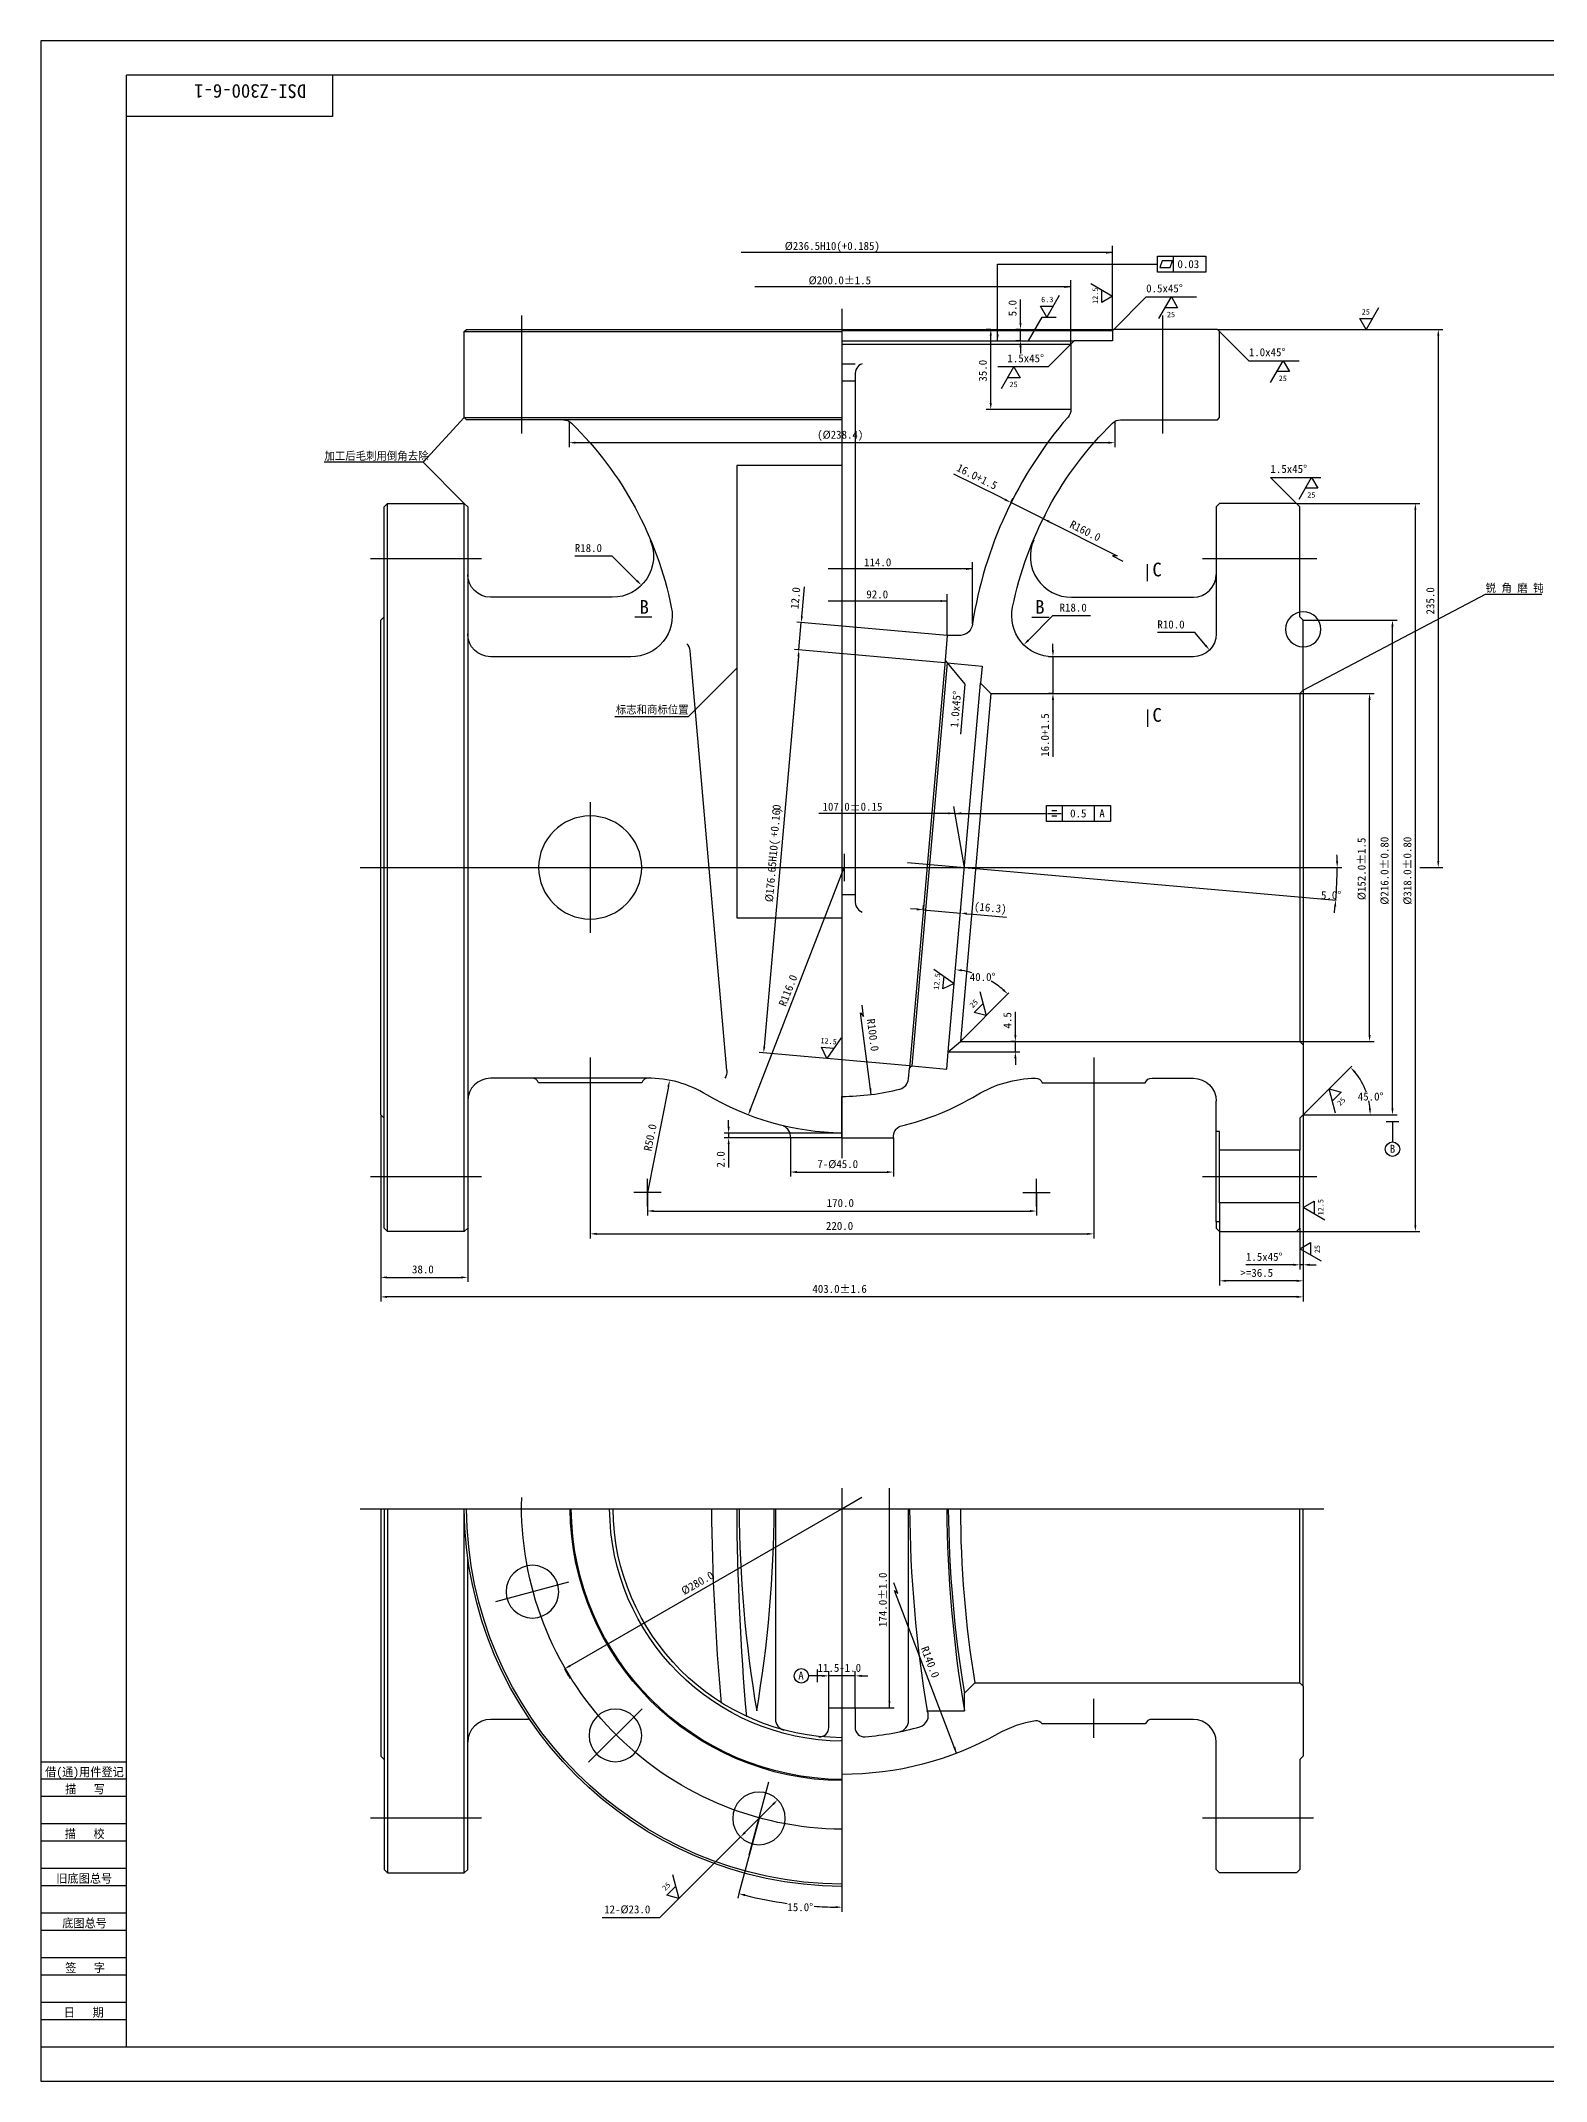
# Model space of a CAD drawing. Header units: metres. Extents: x 0 to 898, y 0 to 594.
# Drawn here: x 0 to 438, y 0 to 594 of the extents above; entities that cross this region are included whole.
import ezdxf

# ---------------------------------------------------------------- set-up
doc = ezdxf.new("R2010")
doc.units = ezdxf.units.M
for name, color, linetype in [('C', 6, 'Continuous'), ('D', 1, 'Continuous'), ('E', 2, 'Continuous'), ('FL', 5, 'Continuous'), ('HA', 5, 'Continuous'), ('T', 7, 'Continuous'), ('TL', 4, 'Continuous')]:
    doc.layers.add(name, color=color, linetype=linetype)

# ---------------------------------------------------------------- blocks, each defined once
blk = doc.blocks.new('PIC5')
for points in [[(-6, 0), (6, 0)], [(2.1, 2.29), (-2.24, 2.29)], [(2.1, -2.35), (-2.34, -2.35)]]:
    blk.add_lwpolyline(points)
blk = doc.blocks.new('PIC20')
blk.add_lwpolyline([(-4.98, -3.04), (4.02, -3.04), (6.02, 2.96), (-2.98, 2.96)], close=True)
blk = doc.blocks.new('TUKUN1')
at = {"layer": 'FL'}
for p, q in [((841, 594), (0, 594)), ((0, 594), (0, 0)), ((841, 0), (841, 594)), ((0, 83), (25, 83)), ((0, 75), (25, 75)), ((0, 70), (25, 70)), ((0, 62), (25, 62)), ((0, 57), (25, 57)), ((659, 30), (659, 55)), ((666, 10), (666, 55)), ((686, 30), (686, 55)), ((701, 30), (701, 55)), ((0, 49), (25, 49)), ((651, 50), (711, 50)), ((0, 44), (25, 44)), ((651, 45), (711, 45)), ((0, 36), (25, 36)), ((651, 40), (711, 40)), ((0, 31), (25, 31)), ((651, 35), (711, 35)), ((696, 10), (696, 30)), ((651, 25), (711, 25)), ((0, 23), (25, 23)), ((0, 18), (25, 18)), ((651, 20), (711, 20)), ((651, 15), (711, 15)), ((0, 0), (841, 0))]:
    blk.add_line(p, q, dxfattribs=at)
at = {"layer": 'TL'}
for p, q in [((831, 584), (25, 584)), ((25, 10), (25, 584)), ((85, 584), (85, 572)), ((831, 584), (831, 10)), ((85, 572), (25, 572)), ((0, 93), (25, 93)), ((0, 88), (25, 88)), ((831, 55), (651, 55)), ((651, 55), (651, 10)), ((711, 10), (711, 55)), ((771, 10), (771, 55)), ((831, 40), (771, 40)), ((771, 30), (651, 30)), ((681, 10), (681, 30)), ((735, 16), (735, 30)), ((747, 16), (747, 30)), ((759, 16), (759, 30)), ((711, 24), (771, 24)), ((719, 16), (719, 24)), ((727, 16), (727, 24)), ((831, 25), (771, 25)), ((771, 16), (711, 16)), ((741, 10), (741, 16)), ((0, 10), (831, 10))]:
    blk.add_line(p, q, dxfattribs=at)
at = {"layer": 'T'}
for s, p in [('借(通)用件登记', (1.26, 88.76)), ('描   写', (7.09, 83.76)), ('描   校', (6.98, 70.76)), ('旧底图总号', (4.52, 57.76)), ('底图总号', (6.25, 44.76)), ('签   字', (7.1, 31.76)), ('标记', (651.71, 31.07)), ('处数', (659.22, 31.07)), ('更改文件号', (667.75, 31.07)), ('签 字', (689.53, 31.07)), ('日 期', (701.57, 31.07)), ('校 对', (654.48, 20.99)), ('设 计', (654.5, 25.99)), ('标准化', (683.77, 25.93)), ('审 定', (684.39, 20.93)), ('图 样 标 记', (714.4, 25.04)), ('重量', (749.88, 25.04)), ('比例', (761.7, 25.04)), ('日   期', (6.72, 18.76)), ('审 核', (654.41, 15.99)), ('批 准', (684.46, 15.93)), ('工 艺', (654.52, 10.99)), ('日 期', (684.18, 10.93)), ('共    页', (719.91, 11.13)), ('第    页', (749.62, 11.13))]:
    blk.add_text(s, height=2.5, dxfattribs=at).set_placement(p)

msp = doc.modelspace()

# ---------------------------------------------------------------- linework, layer by layer
at = {"layer": 'C'}
for p, q in [((140, 514), (140, 479.67)), ((233.33, 516), (233.33, 268.67)), ((326.67, 514), (326.67, 479.67)), ((96, 443.33), (128.33, 443.33)), ((338.33, 443.33), (371.67, 443.33)), ((160, 372.33), (160, 334.33)), ((93, 353.33), (373.67, 353.33)), ((160, 298), (160, 286.67)), ((306.67, 298), (306.67, 286.67)), ((96, 263.33), (128.33, 263.33)), ((176.67, 254.67), (176.67, 262.67)), ((290, 254.67), (290, 262.67)), ((338.33, 263.33), (371.67, 263.33)), ((180.67, 258.67), (172.67, 258.67)), ((286, 258.67), (294, 258.67)), ((233.33, 172.67), (233.33, 50.67)), ((93, 166.67), (373.67, 166.67)), ((306.67, 100), (306.67, 111.33)), ((96, 76.67), (128.33, 76.67)), ((338.33, 76.67), (370.67, 76.67))]:
    msp.add_line(p, q, dxfattribs=at)
for points in [[(233.99, 357.33), (233.99, 349.33)], [(229.99, 353.33), (237.99, 353.33)], [(252.4, 354.79), (269, 353.33)], [(132.56, 139.66), (153.81, 145.36)], [(159.56, 92.89), (175.11, 108.45)], [(206.33, 65.89), (212.02, 87.14)]]:
    msp.add_lwpolyline(points, dxfattribs=at)
msp.add_lwpolyline([(233.33, 73.33, -0.42), (140.06, 169.92, -0.42)], format="xyb", dxfattribs=at)
at = {"layer": 'D'}
for p, q in [((312.17, 532.33), (204, 532.33)), ((278.67, 506.67), (278.67, 529)), ((278.67, 529), (325.26, 529)), ((325.26, 526.67), (325.26, 531.33)), ((325.26, 531.33), (339.26, 531.33)), ((329.93, 526.67), (329.93, 531.33)), ((339.26, 531.33), (339.26, 526.67)), ((305.86, 523.31), (312.17, 519.67)), ((339.26, 526.67), (325.26, 526.67)), ((300, 522.33), (208, 522.33)), ((285.33, 513.73), (285.33, 518.68)), ((296.64, 519.9), (293, 513.59)), ((309.01, 517.85), (309.01, 521.49)), ((312.17, 519.67), (309.01, 517.85)), ((325.62, 513.12), (329.26, 519.43)), ((329.26, 519.43), (331.08, 516.27)), ((285.33, 511.87), (285.33, 513.73)), ((293, 513.59), (291.18, 516.75)), ((291.18, 516.75), (294.82, 516.75)), ((331.08, 516.27), (327.44, 516.27)), ((386, 510), (384.18, 513.15)), ((384.18, 513.15), (387.82, 513.15)), ((389.64, 516.31), (386, 510)), ((276.67, 510), (275.33, 510)), ((276.67, 488.53), (276.67, 508.13)), ((285.33, 510), (284, 510)), ((285.33, 506.67), (284, 506.67)), ((285.33, 506.67), (285.33, 510)), ((342.67, 510), (408.33, 510)), ((407, 508.13), (407, 355.2)), ((279.76, 492.76), (283.4, 499.07)), ((283.4, 499.07), (285.22, 495.91)), ((285.33, 504.8), (285.33, 502.93)), ((358.18, 494.54), (361.82, 500.85)), ((361.82, 500.85), (363.64, 497.69)), ((285.22, 495.91), (281.58, 495.91)), ((363.64, 497.69), (360, 497.69)), ((153.86, 483.22), (153.86, 475.67)), ((300, 486.67), (275.33, 486.67)), ((312.81, 483.22), (312.81, 475.67)), ((310.94, 477), (155.72, 477)), ((279.13, 461.29), (265.96, 467.87)), ((366.48, 460.57), (370.12, 466.88)), ((371.95, 463.72), (368.3, 463.72)), ((370.12, 466.88), (371.95, 463.72)), ((280.8, 460.45), (279.13, 461.29)), ((282.47, 459.62), (283.07, 460.81)), ((292.01, 454.84), (282.47, 459.62)), ((365.67, 459.33), (401.67, 459.33)), ((400.33, 249.2), (400.33, 457.47)), ((292.01, 454.84), (292.61, 456.04)), ((292.01, 454.84), (313.48, 444.11)), ((293.68, 454.01), (295.35, 453.17)), ((164.58, 444), (155.52, 444)), ((166.45, 444), (164.58, 444)), ((173.61, 436.83), (166.45, 444)), ((271.33, 440.24), (229.33, 440.24)), ((313.48, 444.11), (312.15, 444.03)), ((312.15, 444.03), (315.13, 442.54)), ((221.82, 428.35), (222.41, 435.05)), ((221.66, 426.49), (221.82, 428.35)), ((264, 430.91), (229.33, 430.91)), ((264, 420.91), (220.17, 424.74)), ((220.8, 416.66), (221.5, 424.63)), ((287.62, 419.5), (294.78, 426.67)), ((294.78, 426.67), (296.65, 426.67)), ((296.65, 426.67), (305.71, 426.67)), ((334.26, 421.76), (325.2, 421.76)), ((336.13, 421.76), (334.26, 421.76)), ((339.19, 418.06), (336.13, 421.76)), ((367.67, 425.33), (395, 425.33)), ((393.67, 283.2), (393.67, 423.47)), ((263.3, 412.94), (219.47, 416.77)), ((263.3, 412.94), (219.47, 416.77)), ((294.78, 416.53), (294.78, 418.4)), ((220.64, 414.8), (210.7, 301.2)), ((220.64, 414.8), (220.47, 412.94)), ((294.78, 414.67), (293.45, 414.67)), ((294.78, 414.67), (294.78, 404)), ((294.78, 404), (293.45, 404)), ((366.67, 404), (388.33, 404)), ((294.78, 402.13), (294.78, 400.27)), ((294.78, 400.27), (294.78, 385.54)), ((387, 304.53), (387, 402.13)), ((266.22, 369.09), (226.55, 369.09)), ((266.22, 369.09), (268.55, 369.09)), ((268.55, 369.09), (292.89, 369.09)), ((292.89, 366.76), (292.89, 371.42)), ((292.89, 371.42), (311.55, 371.42)), ((297.55, 366.76), (297.55, 371.42)), ((306.89, 366.76), (306.89, 371.42)), ((311.55, 371.42), (311.55, 366.76)), ((311.55, 366.76), (292.89, 366.76)), ((206.7, 282.97), (233.99, 353.33)), ((373.67, 353.33), (378.89, 353.33)), ((401.67, 353.33), (408.33, 353.33)), ((255.15, 341.16), (253.29, 341.32)), ((257.01, 341), (257.12, 342.33)), ((257.01, 341), (267.84, 340.05)), ((267.84, 340.05), (267.95, 341.38)), ((269.7, 339.89), (271.56, 339.73)), ((271.56, 339.73), (281.25, 338.88)), ((260.08, 323.77), (266.05, 319.59)), ((262.75, 318.05), (263.06, 321.68)), ((266.05, 319.59), (262.75, 318.05)), ((273.49, 317.25), (275.37, 310.21)), ((241.85, 287.21), (238.78, 311.02)), ((238.78, 311.02), (239.59, 309.96)), ((239.59, 309.96), (239.17, 313.26)), ((271.85, 311.15), (274.43, 313.73)), ((275.37, 310.21), (271.85, 311.15)), ((283.83, 306.4), (283.83, 311.35)), ((233.09, 303.7), (228.91, 297.73)), ((283.83, 304.53), (283.83, 306.4)), ((253.04, 295.62), (209.21, 299.46)), ((228.91, 297.73), (227.37, 301.03)), ((227.37, 301.03), (231, 300.72)), ((264.3, 299.67), (285.16, 299.67)), ((283.83, 302.67), (282.5, 302.67)), ((283.83, 299.67), (283.83, 302.67)), ((283.83, 297.8), (283.83, 295.93)), ((366.67, 302.67), (388.33, 302.67)), ((160, 290.67), (160, 245.33)), ((182.78, 289.53), (176.67, 258.67)), ((306.67, 290.67), (306.67, 245.33)), ((377.09, 281.84), (375.21, 288.88)), ((375.21, 288.88), (378.73, 287.93)), ((378.73, 287.93), (376.15, 285.36)), ((99, 281.33), (99, 232.67)), ((99, 281.33), (99, 227)), ((200.33, 277.87), (200.33, 279.73)), ((367.67, 281.33), (367.67, 236.33)), ((367.67, 281.33), (367.67, 231.67)), ((367.67, 281.33), (367.67, 227)), ((367.67, 281.33), (395, 281.33)), ((233.33, 276), (199, 276)), ((218.33, 274.67), (199, 274.67)), ((200.33, 276), (200.33, 274.67)), ((218.33, 274.67), (218.33, 263.33)), ((248.33, 274.67), (248.33, 263.33)), ((200.33, 272.8), (200.33, 270.93)), ((200.33, 270.93), (200.33, 265.98)), ((220.2, 264.67), (246.47, 264.67)), ((176.67, 258.67), (176.67, 252)), ((290, 258.67), (290, 252)), ((367.67, 254.33), (370.82, 256.15)), ((370.82, 256.15), (370.82, 252.51)), ((178.53, 253.33), (288.13, 253.33)), ((343.33, 250.17), (343.33, 231.67)), ((373.98, 250.69), (367.67, 254.33)), ((124.33, 248.33), (124.33, 232.67)), ((161.87, 246.67), (304.8, 246.67)), ((365.67, 247.33), (401.67, 247.33)), ((366.67, 248.33), (366.67, 236.33)), ((366.67, 242.33), (369.82, 244.15)), ((369.82, 244.15), (369.82, 240.51)), ((362.93, 237.67), (350.98, 237.67)), ((364.8, 237.67), (362.93, 237.67)), ((372.98, 238.69), (366.67, 242.33)), ((367.67, 237.67), (366.67, 237.67)), ((369.53, 237.67), (371.4, 237.67)), ((100.87, 234), (122.47, 234)), ((365.8, 233), (345.2, 233)), ((365.8, 228.33), (100.87, 228.33)), ((247.17, 108.67), (247.17, 172.67)), ((154.12, 120.93), (233.33, 166.67)), ((249.63, 141.98), (248.44, 145.1)), ((266.71, 95.51), (248.59, 142.82)), ((248.59, 142.82), (249.63, 141.98)), ((229.5, 108.67), (229.5, 119.33)), ((237.17, 108.67), (237.17, 119.33)), ((227.63, 118), (225.77, 118)), ((237.17, 118), (229.5, 118)), ((239.03, 118), (240.9, 118)), ((205.08, 72.41), (213.28, 80.61)), ((183.96, 60.22), (185.84, 53.18)), ((182.32, 54.12), (184.9, 56.7)), ((185.84, 53.18), (182.32, 54.12)), ((203.31, 54.62), (202.96, 53.32)), ((233.33, 50.67), (233.33, 49.33))]:
    msp.add_line(p, q, dxfattribs=at)
for points in [[(312.17, 509.67), (312.17, 534.33)], [(300, 505.67), (300, 524.33)], [(312.5, 510), (321.93, 519.43), (336.59, 519.43)], [(287.67, 506.67), (291.67, 513.59), (295.67, 513.59)], [(300, 505.67), (293.4, 499.07), (278.73, 499.07)], [(343.33, 509.33), (351.82, 500.85), (366.49, 500.85)], [(123.33, 484.33), (111.33, 471.33)], [(123.33, 459.33), (111.33, 471.33), (82.54, 471.33)], [(365.67, 459.33), (358.12, 466.88), (372.79, 466.88)], [(271.33, 424.24), (271.33, 442.24)], [(322.33, 436.67), (322.33, 441.67)], [(264, 420.91), (264, 432.91)], [(367.67, 405), (420.79, 432.88), (437.12, 432.88)], [(178, 426.24), (173, 426.24)], [(288.67, 426.24), (293.67, 426.24)], [(202.67, 411.33), (188.52, 397.19), (167.2, 397.19)], [(263.97, 412.88), (269.11, 406.75), (267.83, 392.14)], [(322.33, 399.33), (322.33, 394.33)], [(269, 353.33), (265.87, 371.06)], [(269, 353.33), (377.25, 343.86)], [(267.83, 302.67), (281.97, 316.81)], [(367.67, 281.33), (381.81, 295.48)], [(367.67, 281.33), (387.67, 281.33)], [(395.53, 279.33), (391.8, 279.33)], [(393.67, 279.33), (393.67, 273.43)], [(233.33, 166.67), (239.11, 170)], [(226.17, 116.13), (226.17, 119.87)], [(226.17, 118), (223.6, 118)], [(237.17, 108.67), (248.5, 108.67)], [(209.18, 76.51), (203.31, 54.62)], [(203.76, 71.09), (180.19, 47.52), (163.52, 47.52)]]:
    msp.add_lwpolyline(points, dxfattribs=at)
msp.add_lwpolyline([(152.5, 120, 0.01), (154.18, 117.21, 0.01)], format="xyb", dxfattribs=at)
for centre in [(393.67, 271.33), (221.5, 118)]:
    msp.add_circle(centre, 2.1, dxfattribs=at)
for centre, radius, start, end in [((269, 353.33), 108.56, 0.99, 1.97), ((269, 353.33), 108.56, 355, 0), ((269, 353.33), 108.56, 353.03, 354.01), ((264.25, 299.09), 24.59, 73.66, 80.65), ((264.25, 299.09), 24.59, 49.35, 59.3), ((367.67, 281.33), 19.52, 19.64, 39.52), ((367.67, 281.33), 19.52, 5.48, 12.15), ((233.33, 166.67), 116.01, 255.92, 262.1), ((233.33, 166.67), 116.01, 266.02, 269.08)]:
    msp.add_arc(centre, radius, start, end, dxfattribs=at)
for points in [[(310.25, 532.03), (312.17, 532.33), (310.25, 532.64)], [(298.08, 522.03), (300, 522.33), (298.08, 522.64)], [(285.02, 511.87), (285.64, 511.87), (285.33, 510)], [(276.36, 508.13), (276.98, 508.13), (276.67, 510)], [(278.36, 508.53), (278.98, 508.53), (278.67, 506.67)], [(285.02, 504.8), (285.64, 504.8), (285.33, 506.67)], [(406.69, 508.13), (407.31, 508.13), (407, 510)], [(276.36, 488.53), (276.98, 488.53), (276.67, 486.67)], [(155.72, 477.31), (155.72, 476.69), (153.86, 477)], [(310.94, 477.31), (310.94, 476.69), (312.81, 477)], [(280.94, 460.73), (280.66, 460.17), (282.47, 459.62)], [(400.02, 457.47), (400.64, 457.47), (400.33, 459.33)], [(293.82, 454.29), (293.54, 453.73), (292.01, 454.84)], [(293.82, 454.29), (293.54, 453.73), (292.01, 454.84)], [(269.41, 439.94), (271.33, 440.24), (269.41, 440.55)], [(173.83, 437.05), (173.39, 436.61), (174.93, 435.51)], [(262.08, 430.61), (264, 430.91), (262.08, 431.21)], [(221.35, 426.51), (221.97, 426.46), (221.5, 424.63)], [(393.36, 423.47), (393.98, 423.47), (393.67, 425.33)], [(220.33, 414.83), (220.95, 414.77), (220.8, 416.66)], [(220.33, 414.83), (220.95, 414.77), (220.8, 416.66)], [(287.84, 419.28), (287.4, 419.72), (286.3, 418.18)], [(294.47, 416.53), (295.09, 416.53), (294.78, 414.67)], [(339.43, 418.26), (338.95, 417.86), (340.38, 416.62)], [(294.47, 402.13), (295.09, 402.13), (294.78, 404)], [(386.69, 402.13), (387.31, 402.13), (387, 404)], [(264.3, 368.79), (266.22, 369.09), (264.3, 369.39)], [(268.09, 369.4), (268.09, 368.78), (266.22, 369.09)], [(377.85, 355.2), (377.23, 355.2), (377.56, 353.33)], [(406.69, 355.2), (407.31, 355.2), (407, 353.33)], [(255.18, 341.47), (255.12, 340.85), (257.01, 341)], [(269.72, 340.2), (269.67, 339.58), (267.84, 340.05)], [(376.66, 342.04), (377.28, 341.98), (377.15, 343.87)], [(268.21, 323.05), (268.29, 323.66), (266.4, 323.59)], [(280.48, 317.98), (280.06, 317.52), (281.64, 316.48)], [(283.52, 304.53), (284.14, 304.53), (283.83, 302.67)], [(386.69, 304.53), (387.31, 304.53), (387, 302.67)], [(210.39, 301.23), (211.01, 301.17), (210.53, 299.34)], [(283.52, 297.8), (284.14, 297.8), (283.83, 299.67)], [(183.08, 289.47), (182.47, 289.59), (183.14, 291.37)], [(382.49, 293.54), (382.95, 293.96), (381.47, 295.13)], [(241.3, 289.02), (241.92, 289.1), (241.85, 287.21)], [(206.99, 282.86), (206.41, 283.08), (206.03, 281.23)], [(387.4, 283.21), (386.78, 283.18), (387.18, 281.33)], [(393.36, 283.2), (393.98, 283.2), (393.67, 281.33)], [(200.02, 277.87), (200.64, 277.87), (200.33, 276)], [(200.02, 272.8), (200.64, 272.8), (200.33, 274.67)], [(220.2, 264.98), (220.2, 264.36), (218.33, 264.67)], [(246.47, 264.98), (246.47, 264.36), (248.33, 264.67)], [(178.53, 253.64), (178.53, 253.02), (176.67, 253.33)], [(288.13, 253.64), (288.13, 253.02), (290, 253.33)], [(161.87, 246.98), (161.87, 246.36), (160, 246.67)], [(304.8, 246.98), (304.8, 246.36), (306.67, 246.67)], [(400.02, 249.2), (400.64, 249.2), (400.33, 247.33)], [(364.8, 237.98), (364.8, 237.36), (366.67, 237.67)], [(369.53, 237.98), (369.53, 237.36), (367.67, 237.67)], [(100.87, 234.31), (100.87, 233.69), (99, 234)], [(122.47, 234.31), (122.47, 233.69), (124.33, 234)], [(345.2, 233.31), (345.2, 232.69), (343.33, 233)], [(365.8, 233.31), (365.8, 232.69), (367.67, 233)], [(100.87, 228.64), (100.87, 228.02), (99, 228.33)], [(365.8, 228.64), (365.8, 228.02), (367.67, 228.33)], [(154.28, 120.66), (153.97, 121.2), (152.5, 120)], [(227.63, 118.31), (227.63, 117.69), (229.5, 118)], [(239.03, 118.31), (239.03, 117.69), (237.17, 118)], [(246.86, 110.59), (247.17, 108.67), (247.47, 110.59)], [(265.76, 97.14), (266.34, 97.36), (266.71, 95.51)], [(213.5, 80.39), (213.06, 80.83), (214.6, 81.93)], [(205.3, 72.19), (204.86, 72.63), (203.76, 71.09)], [(205.04, 53.84), (205.19, 54.44), (203.31, 54.61)], [(231.47, 50.99), (231.46, 50.36), (233.33, 50.66)]]:
    msp.add_solid(points, dxfattribs=at)
at = {"layer": 'E'}
msp.add_lwpolyline([(233.33, 470.33), (202.67, 470.33), (202.67, 338.67), (233.33, 338.67)], dxfattribs=at)
at = {"layer": 'FL'}
msp.add_lwpolyline([(372.8, 422.67, 1), (362.53, 422.67, 1)], format="xyb", close=True, dxfattribs=at)
at = {"layer": 'HA'}
for points in [[(233.33, 274.67), (233.33, 286.67)], [(233.33, 108.67), (233.33, 89.33)]]:
    msp.add_lwpolyline(points, dxfattribs=at)
at = {"layer": 'TL'}
for points in [[(233.33, 483.67), (124, 483.67), (123.33, 484.33), (123.33, 509.33), (124, 510), (312.5, 510)], [(123.33, 509.33), (233.33, 509.33)], [(233.33, 509.67), (312.17, 509.67)], [(233.33, 506.67), (301, 506.67)], [(233.33, 505.67), (300, 505.67)], [(233.33, 500), (237.17, 500)], [(233.33, 495), (237.17, 495)], [(123.33, 484.33), (233.33, 484.33)], [(101, 247.33), (100, 248.33), (100, 280.33), (99, 281.33), (99, 425.33), (100, 426.33), (100, 458.33), (101, 459.33), (123.33, 459.33), (124.33, 458.33), (124.33, 248.33), (123.33, 247.33), (101, 247.33)], [(101, 247.33), (101, 459.33)], [(123.33, 247.33), (123.33, 459.33)], [(100, 280.33), (100, 426.33)], [(263.36, 413.6), (252.98, 294.96)], [(263.97, 412.88), (253.7, 295.56)], [(264.3, 299.67), (273.7, 407)], [(276.7, 404), (267.83, 302.67)], [(366.67, 404), (366.67, 302.67)], [(367.67, 405), (367.67, 301.67)], [(237.17, 345.33), (233.33, 345.33)], [(342.33, 250.17), (342.33, 285.33)], [(343.33, 255.67), (343.33, 271)], [(366.67, 255.67), (366.67, 271)], [(365.67, 247.33), (366.67, 248.33), (366.67, 255.67), (343.33, 255.67), (343.33, 250.17), (342.33, 250.17), (342.33, 248.33), (343.33, 247.33), (365.67, 247.33)], [(99, 166.67), (99, 94.67), (100, 93.67)], [(100, 166.67), (100, 61.67), (101, 60.67)], [(101, 166.67), (101, 60.67)], [(123.33, 60.67), (123.33, 166.67)], [(366.67, 116), (366.67, 166.67)], [(367.67, 115), (367.67, 166.67)], [(124.33, 61.67), (124.33, 151.87)], [(101, 60.67), (123.33, 60.67), (124.33, 61.67)]]:
    msp.add_lwpolyline(points, dxfattribs=at)
for points in [[(343.33, 484.33), (343.33, 509.33), (342.67, 510), (312.5, 510), (312.17, 509.67), (312.17, 506.67), (301, 506.67), (300, 505.67), (300, 486.67, -0.18), (299.17, 484.47, 0.14), (271.33, 424.24, -0.37), (268, 420.91), (264, 420.91), (263.36, 413.6), (263.97, 412.88), (274.13, 411.99), (273.7, 407), (276.7, 404), (366.67, 404), (367.67, 405), (367.67, 425.33), (366.67, 426.33), (366.67, 458.33), (365.67, 459.33), (343.33, 459.33), (342.33, 458.33), (342.33, 421.33, -0.41), (335.67, 414.67), (294.78, 414.67, -0.48), (283.04, 429.14, -0.15), (312.13, 482.69, -0.2), (314.48, 483.67), (342.67, 483.67), (343.33, 484.33)], [(239.17, 500, 0.32), (237.17, 496.67), (237.17, 343.66, 0.32), (239.17, 340.33, 0.32)], [(152.19, 483.67, -0.2), (154.54, 482.69, -0.15), (183.63, 429.14, -0.48), (171.88, 414.67), (131, 414.67, -0.41), (124.33, 421.33, -0.41)], [(177.5, 448.67, -0.54), (166.45, 432), (131, 432, -0.41), (124.33, 438.67, -0.41)], [(289.17, 448.67, 0.54), (300.22, 432), (335.67, 432, 0.41), (342.33, 438.67, 0.41)], [(199.84, 294.23), (189.15, 416.43, 0.18), (188.18, 418.49, 0.18)], [(233.33, 286.67, 0.06), (250.23, 288.84, 0.32), (252.7, 291.78), (252.98, 294.96), (253.7, 295.56), (263.87, 294.67), (264.3, 299.67), (267.83, 302.67), (366.67, 302.67), (367.67, 301.67), (367.67, 281.33), (366.67, 280.33), (366.67, 271), (343.33, 271), (343.33, 276.5), (342.33, 276.5), (342.33, 285.33)], [(233.33, 276, -0.13), (193.93, 287.18, 0.14), (176.67, 292), (131, 292, 0.41), (124.33, 285.33, 0.41)], [(177, 292, 0.33), (175, 290.67), (145, 290.67, 0.33), (143, 292, 0.33)], [(199.84, 294.23, -0.18), (199.25, 292.02, -0.18)], [(233.33, 274.67), (248.33, 274.67, -0.33), (250.33, 278.04, 0.08), (272.73, 287.18, -0.13), (289.67, 292, -0.33), (291.67, 290.67), (321.67, 290.67, -0.33), (323.67, 292), (335.67, 292, -0.41), (342.33, 285.33, -0.41)], [(233.33, 274.67), (218.33, 274.67, 0.33), (216.33, 278.04, 0.33)], [(233.33, 56.67, -0.41), (123.33, 166.67, -0.41)], [(233.33, 57.33, -0.41), (124, 166.67, -0.41)], [(233.33, 87.5, -0.41), (154.17, 166.67, -0.41)], [(233.33, 87.83, -0.41), (154.5, 166.67, -0.41)], [(233.33, 99, -0.41), (165.67, 166.67, -0.41)], [(233.33, 100, -0.41), (166.67, 166.67, -0.41)], [(195.33, 166.67, 0.02), (198.16, 110.03, 0.02)], [(202.67, 166.67, 0.02), (205.49, 106.09, 0.02)], [(203.36, 166.67, 0.04), (208.5, 107.78, 0.04)], [(208.5, 107.78, 0.04), (213.63, 166.67, 0.04)], [(213.95, 166.67), (213.95, 105.4, 0.34), (216.44, 102.18, 0.34)], [(250.06, 101.71, 0.36), (252.72, 104.97), (252.72, 166.67)], [(253.04, 166.67, 0.04), (258.17, 107.78, 0.04)], [(263.87, 166.67, 0.04), (269, 107.78, 0.04)], [(264.3, 166.67, 0.04), (269, 113, 0.04)], [(267.83, 166.67, 0.04), (272, 116, 0.04)], [(233.33, 108.67), (237.17, 108.67), (237.17, 102.93, 0.44), (240.05, 100.27, 0.05), (256.06, 103.19, 0.46), (258.17, 107.78), (269, 107.78), (269, 113), (272, 116), (366.67, 116), (367.67, 115), (367.67, 94.67), (366.67, 93.67), (366.67, 61.67), (365.67, 60.67), (343.33, 60.67), (342.33, 61.67)], [(226.62, 100.27, 0.44), (229.5, 102.93), (229.5, 108.67), (233.33, 108.67)], [(142.02, 105.33), (131, 105.33, 0.41), (124.33, 98.67, 0.41)], [(342.33, 61.67), (342.33, 98.67, 0.41), (335.67, 105.33), (323.67, 105.33, 0.33), (321.67, 104), (291.67, 104, 0.3), (289.67, 104.91, 0.09), (278.74, 101.12, -0.13), (233.33, 89.33, -0.13)]]:
    msp.add_lwpolyline(points, format="xyb", dxfattribs=at)
for points in [[(145, 353.33, 1), (175, 353.33, 1)], [(150.85, 142.51, 1), (135.51, 142.51, 1)], [(175, 100.67, 1), (159.67, 100.67, 1)], [(216.84, 76.51, 1), (201.51, 76.51, 1)]]:
    msp.add_lwpolyline(points, format="xyb", close=True, dxfattribs=at)

# ---------------------------------------------------------------- block references
at = {"layer": 'D', "xscale": 0.33, "yscale": 0.33, "zscale": 0.33}
for name, p in [('PIC20', (327.59, 529)), ('PIC5', (295.22, 369.09))]:
    msp.add_blockref(name, p, dxfattribs=at)
at = {"layer": 'T'}
msp.add_blockref('TUKUN1', (0, 0), dxfattribs=at)

# ---------------------------------------------------------------- texts
at = {"layer": 'D'}
for s, height, rotation, p in [('DSI-Z300-6-1', 4, 180, (77.33, 581.33)), ('5.0', 2.33, 90, (284.17, 513.79)), ('12.5', 1.59, 90, (307.86, 517.4)), ('35.0', 2.33, 90, (275.5, 494.78)), ('16.0+1.5', 2.33, 333.43, (266.48, 468.92)), ('R160.0', 2.33, 333.43, (299.44, 452.43)), ('12.0', 2.33, 85, (220.66, 428.51)), ('235.0', 2.33, 90, (405.83, 427)), ('1.0x45%%d', 2.33, 85, (267.13, 393.97)), ('16.0+1.5', 2.33, 90, (293.62, 385.54)), ('%%C176.65H10(     )', 2.33, 85, (213.2, 343.16)), ('+0.160', 2.33, 85, (214.69, 362.1)), ('%%C152.0%%P1.5', 2.33, 90, (385.83, 343.83)), ('%%C216.0%%p0.80', 2.33, 90, (392.5, 342.5)), ('%%C318.0%%P0.80', 2.33, 90, (399.17, 342.5)), ('(16.3)', 2.33, 355, (271.72, 340.88)), ('R116.0', 2.33, 68.8, (216.97, 312.68)), ('12.5', 1.59, 85, (261.56, 317.71)), ('25', 1.59, 45, (271.42, 312.34)), ('R100.0', 2.33, 277.34, (240.59, 309.16)), ('4.5', 2.33, 90, (282.66, 306.46)), ('12.5', 1.59, 355, (227.02, 302.22)), ('25', 1.59, 45, (378.47, 283.8)), ('R50.0', 2.33, 78.8, (177.84, 270.61)), ('2.0', 2.33, 90, (199.17, 265.98)), ('12.5', 1.59, 90, (373.56, 252.07)), ('25', 1.59, 90, (372.56, 241.05)), ('%%C280.0', 2.33, 30, (187.38, 141.48)), ('174.0%%P1.0', 2.33, 90, (246.39, 132.22)), ('R140.0', 2.33, 290.96, (256.26, 126.07)), ('25', 1.59, 45, (181.89, 55.31))]:
    msp.add_text(s, height=height, rotation=rotation, dxfattribs=at).set_placement(p)
for s, height, p in [('%%C236.5H10(+0.185)', 2.33, (216.67, 533.11)), ('0.03', 2.33, (331.04, 527.83)), ('%%C200.0%%P1.5', 2.33, (223.61, 523.11)), ('0.5x45%%d', 2.33, (321.93, 520.76)), ('6.3', 1.59, (291.34, 517.9)), ('25', 1.59, (327.98, 513.54)), ('25', 1.59, (384.72, 514.3)), ('1.5x45%%d', 2.33, (281.51, 500.4)), ('1.0x45%%d', 2.33, (351.82, 502.18)), ('25', 1.59, (282.12, 493.18)), ('25', 1.59, (360.53, 494.96)), ('(%%C238.4)', 2.33, (226.11, 478.17)), ('加工后毛刺用倒角去除', 2.33, (82.62, 472)), ('1.5x45%%d', 2.33, (358.12, 468.21)), ('25', 1.59, (368.84, 460.99)), ('R18.0', 2.33, (155.52, 445.17)), ('114.0', 2.33, (239.78, 441.02)), ('C', 4, (323.75, 438.08)), ('92.0', 2.33, (240.44, 431.69)), ('锐 角 磨 钝', 2.33, (420.79, 433.55)), ('B', 4, (174.39, 427.19)), ('B', 4, (289.61, 427.19)), ('R18.0', 2.33, (296.71, 427.83)), ('R10.0', 2.33, (325.2, 422.92)), ('标志和商标位置', 2.33, (167.47, 398.13)), ('C', 4, (323.75, 395.75)), ('107.0%%P0.15', 2.33, (227.67, 369.87)), ('0.5', 2.33, (299.78, 367.92)), ('A', 2.33, (308.29, 367.92)), ('5.0%%d', 2.33, (372.84, 344.11)), ('40.0%%d', 2.33, (270.56, 320.29)), ('45.0%%d', 2.33, (383.56, 285.5)), ('7-%%c45.0', 2.33, (226.17, 265.83)), ('B', 2.33, (392.89, 270.27)), ('170.0', 2.33, (228.89, 254.5)), ('220.0', 2.33, (228.67, 247.83)), ('1.5x45%%d', 2.33, (350.98, 238.83)), ('38.0', 2.33, (108.11, 235.17)), ('403.0%%P1.6', 2.33, (224.72, 229.5)), ('>=36.5', 2.33, (349.39, 234.17)), ('A', 2.33, (220.61, 116.94)), ('11.5-1.0', 2.33, (226.22, 119.17)), ('12-%%C23.0', 2.33, (164.07, 48.86)), ('15.0%%d', 2.33, (217.44, 49.5))]:
    msp.add_text(s, height=height, dxfattribs=at).set_placement(p)

doc.saveas('drawing.dxf')
